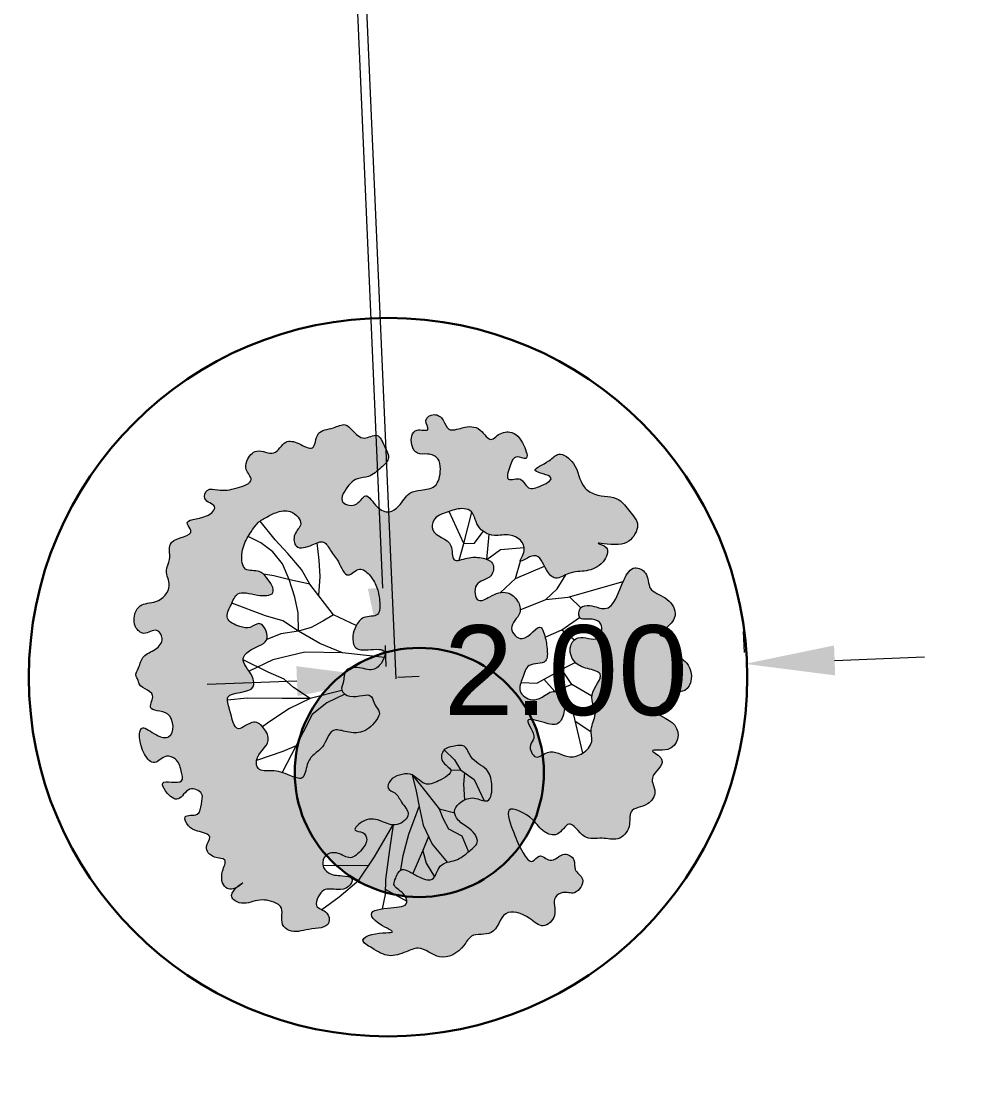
# Model space of a CAD drawing. Header units: metres. Extents: x 180 to 3220, y 13789 to 15035.
# Drawn here: x 750.17 to 755.42, y 14575.63 to 14581.52 of the extents above; entities that cross this region are included whole.
import ezdxf

# ---------------------------------------------------------------- set-up
doc = ezdxf.new("R2010")
doc.units = ezdxf.units.M
doc.header["$MEASUREMENT"] = 0
for name, color, linetype in [('02 Выноски план', 170, 'Continuous'), ('04 Дендроплан (растения)', 7, 'Continuous'), ('04 Дендроплан (удаление)', 240, 'Continuous'), ('04 Посадки (привязки)', 7, 'Continuous'), ('50 Дендроплан (привязки)', 7, 'Continuous'), ('50 Дендроплан - Деревья вырубаемые', 7, 'Continuous')]:
    doc.layers.add(name, color=color, linetype=linetype)
doc.layers.get('50 Дендроплан - Деревья вырубаемые').off()
doc.styles.get("Standard").update_dxf_attribs({"font": 'arial.ttf'})
doc.dimstyles.get("Standard").update_dxf_attribs({"dimtxt": 0.18, "dimasz": 0.18, "dimexe": 0.18, "dimexo": 0.0625, "dimgap": 0.09, "dimtad": 0, "dimtih": 1, "dimtoh": 1, "dimdec": 4, "dimzin": 0, "dimdsep": 46, "dimtxsty": 'Standard', "dimcen": 0.09, "dimadec": 0, "dimazin": 0, "dimtfac": 1, "dimtdec": 4, "dimtofl": 0, "dimtmove": 0, "dimatfit": 3, "dimfxl": 1, "dimtolj": 1, "dimtzin": 0, "dimarcsym": 0})

# ---------------------------------------------------------------- blocks, each defined once
blk = doc.blocks.new('A$C442D7FB9')
at = {"layer": '04 Дендроплан (удаление)', "lineweight": 30}
h = blk.add_hatch(color=0, dxfattribs=at)
h.dxf.hatch_style = 1
edge = h.paths.add_edge_path()
edge.add_arc((0, 0), 0.5, 0, 360)
at = {"layer": '04 Дендроплан (удаление)', "color": 0, "lineweight": 30}
blk.add_circle((0, 0), 0.5, dxfattribs=at)
blk = doc.blocks.new('A$C1BB61900')
at = {"layer": '04 Дендроплан (растения)', "lineweight": 0, "true_color": 0xd1f3c4}
h = blk.add_hatch(color=254, dxfattribs=at)
h.dxf.hatch_style = 1
h.set_gradient(color1=(178, 204, 102), color2=(212, 233, 180), rotation=120, tint=1, name='SPHERICAL')
edge = h.paths.add_edge_path()
edge.add_spline(control_points=[(-1.3892, -0.0368), (-1.3901, -0.0002), (-1.277, 0.0157), (-1.3633, 0.1359), (-1.194, 0.1182), (-1.204, 0.301), (-1.3105, 0.2675), (-1.4079, 0.1719), (-1.4004, 0.3525), (-1.3195, 0.4395), (-1.2619, 0.3699), (-1.1893, 0.4027), (-1.1757, 0.459), (-1.1541, 0.5616), (-1.304, 0.4986), (-1.2613, 0.5954), (-1.1908, 0.6539), (-1.1447, 0.5505), (-1.0494, 0.5937), (-1.0728, 0.6586), (-1.0809, 0.7331), (-1.1852, 0.7051), (-1.1469, 0.7877), (-1.0997, 0.8113), (-1.0037, 0.8332), (-1.0728, 0.903), (-1.0212, 0.9664), (-0.9315, 0.9648), (-0.9832, 1.0499), (-0.976, 1.1233), (-0.913, 1.1516), (-0.8105, 1.0729), (-0.9603, 1.1682), (-0.8676, 1.2387), (-0.783, 1.1972), (-0.7016, 1.2135), (-0.6306, 1.2598), (-0.6708, 1.3382), (-0.5966, 1.4063), (-0.5084, 1.3737), (-0.379, 1.3843), (-0.3911, 1.2813), (-0.4711, 1.2666), (-0.4442, 1.2028), (-0.4077, 1.154), (-0.3369, 1.1718), (-0.2755, 1.1674), (-0.2316, 1.1033), (-0.318, 1.0904), (-0.3758, 1.0866), (-0.42, 1.0297), (-0.3949, 0.9619), (-0.3175, 0.9583), (-0.2542, 1.0144), (-0.1918, 0.9571), (-0.1505, 0.9079), (-0.1708, 0.8497), (-0.2519, 0.8501), (-0.1523, 0.7695), (-0.0751, 0.7957), (0.0104, 0.843), (0.1041, 0.7685), (0.0389, 0.7034), (0.0226, 0.6441), (-0.0409, 0.6242), (-0.0124, 0.5643), (0.0376, 0.5461), (0.1151, 0.5328), (0.1682, 0.6195), (0.2547, 0.5937), (0.3603, 0.5372), (0.2641, 0.489), (0.2848, 0.4093), (0.346, 0.4015), (0.418, 0.389), (0.4377, 0.4877), (0.5314, 0.5241), (0.5578, 0.6173), (0.5393, 0.7413), (0.4453, 0.6801), (0.3794, 0.7054), (0.3298, 0.7476), (0.3437, 0.8152), (0.4086, 0.8497), (0.4827, 0.9356), (0.3987, 0.9946), (0.3369, 1.0433), (0.2313, 1.0428), (0.2091, 1.1603), (0.1173, 1.1181), (0.0758, 1.0882), (0.0197, 1.0613), (-0.0042, 1.1124), (-0.031, 1.1676), (0.0321, 1.1953), (0.0664, 1.2814), (-0.0488, 1.2818), (-0.1802, 1.2924), (-0.1151, 1.3775), (0.0159, 1.4327), (-0.1352, 1.4109), (-0.2301, 1.4563), (-0.1389, 1.5132), (-0.0718, 1.5629), (0.0232, 1.5373), (0.1198, 1.4962), (0.217, 1.6051), (0.3446, 1.5403), (0.4005, 1.4362), (0.5358, 1.4808), (0.5755, 1.3037), (0.7198, 1.3587), (0.7952, 1.4469), (0.8934, 1.3661), (0.8495, 1.2735), (0.9244, 1.2303), (0.9917, 1.2668), (1.0586, 1.1693), (0.9792, 1.1253), (1.0013, 1.0573), (0.9257, 1.0064), (0.8633, 1.0898), (0.7991, 1.0096), (0.7514, 1.0862), (0.6884, 0.982), (0.6659, 0.9125), (0.5979, 0.7152), (0.7763, 0.8173), (0.8152, 0.8986), (0.9112, 0.9384), (0.9749, 0.815), (1.0426, 0.9626), (1.1469, 0.9403), (1.2412, 0.9736), (1.3183, 0.8998), (1.2978, 0.786), (1.4138, 0.7886), (1.4735, 0.7056), (1.4126, 0.6115), (1.5547, 0.541), (1.4089, 0.4565), (1.5865, 0.5028), (1.6322, 0.314), (1.4144, 0.2638), (1.5515, 0.2081), (1.5911, 0.1528), (1.6858, 0.1604), (1.7054, -0.0002), (1.5959, -0.0485), (1.6217, -0.1529), (1.4845, -0.1566), (1.5853, -0.2165), (1.632, -0.2866), (1.5695, -0.3819), (1.4626, -0.4123), (1.4787, -0.5145), (1.3875, -0.5661), (1.3125, -0.4526), (1.2654, -0.2902), (1.1539, -0.3517), (1.0809, -0.3492), (1.0661, -0.2632), (1.1474, -0.2799), (1.216, -0.2452), (1.1801, -0.1261), (1.0779, -0.1973), (1.0056, -0.1228), (1.0323, -0.0304), (1.1044, 0.0028), (1.2259, 0.0329), (1.0944, 0.1471), (1.1644, 0.2528), (1.1062, 0.3333), (1.1295, 0.4167), (1.0684, 0.4772), (0.9724, 0.503), (0.8882, 0.4264), (0.7969, 0.5093), (0.7588, 0.4161), (0.8222, 0.365), (0.7213, 0.2448), (0.8584, 0.2933), (0.9414, 0.319), (0.9777, 0.2308), (0.9761, 0.1625), (0.9177, 0.1014), (0.858, 0.1519), (0.7885, 0.1732), (0.7111, 0.1158), (0.7517, 0.0388), (0.775, -0.0525), (0.8947, -0.0242), (0.8919, -0.1296), (0.8865, -0.1816), (0.856, -0.2796), (0.7687, -0.1318), (0.6659, -0.2532), (0.7644, -0.3096), (0.7452, -0.3971), (0.6787, -0.4572), (0.6002, -0.4322), (0.5059, -0.3779), (0.4942, -0.521), (0.606, -0.5121), (0.6253, -0.6173), (0.5424, -0.6438), (0.4785, -0.6501), (0.3744, -0.6122), (0.4078, -0.7556), (0.2709, -0.7704), (0.2901, -0.8809), (0.3722, -0.9021), (0.438, -0.9242), (0.521, -0.9079), (0.5227, -0.8053), (0.6216, -0.7483), (0.7213, -0.7768), (0.8232, -0.6966), (0.7343, -0.5818), (0.871, -0.6778), (0.8952, -0.5639), (0.9564, -0.49), (1.0389, -0.5449), (1.1333, -0.5346), (1.2227, -0.5673), (1.2741, -0.6658), (1.1558, -0.7059), (1.3384, -0.6594), (1.4014, -0.7127), (1.4392, -0.7959), (1.3823, -0.8601), (1.3273, -0.9553), (1.2122, -0.9457), (1.1105, -1.0212), (1.1145, -1.1305), (1.0088, -1.2196), (0.952, -1.1536), (0.8101, -1.1092), (1.0087, -1.0768), (0.891, -1.0171), (0.8167, -1.0056), (0.7962, -1.0883), (0.697, -1.0487), (0.7294, -1.1427), (0.7589, -1.2103), (0.8432, -1.1603), (0.8104, -1.2811), (0.7559, -1.344), (0.6763, -1.3295), (0.6241, -1.2752), (0.5746, -1.3767), (0.4874, -1.3756), (0.3941, -1.3444), (0.3766, -1.4199), (0.3272, -1.4615), (0.2555, -1.4271), (0.3059, -1.3468), (0.1967, -1.389), (0.1797, -1.2928), (0.2144, -1.2266), (0.2786, -1.2371), (0.3413, -1.2094), (0.3467, -1.13), (0.3242, -1.0379), (0.2344, -1.0336), (0.1518, -1.0236), (0.1164, -0.9519), (0.045, -0.9074), (-0.0268, -0.9422), (-0.0759, -1.0516), (-0.13, -0.943), (-0.2308, -0.9818), (-0.1874, -1.0635), (-0.1358, -1.1175), (-0.0465, -1.1144), (0.0056, -1.1613), (0.0735, -1.2139), (0.0353, -1.2821), (0.0094, -1.3709), (-0.0807, -1.3153), (-0.1296, -1.3744), (-0.1775, -1.4289), (-0.2477, -1.3896), (-0.3415, -1.3963), (-0.3482, -1.2613), (-0.4364, -1.3275), (-0.52, -1.3501), (-0.5725, -1.2437), (-0.6726, -1.3165), (-0.7334, -1.2481), (-0.7453, -1.1848), (-0.6812, -1.119), (-0.8096, -1.0838), (-0.8787, -1.0753), (-0.9612, -1.1007), (-0.9917, -1.0233), (-0.891, -0.9991), (-0.9798, -0.9165), (-1.1101, -0.9336), (-1.0235, -0.8293), (-1.2101, -0.8349), (-1.1702, -0.7154), (-1.2213, -0.6438), (-1.1696, -0.5521), (-1.2607, -0.4629), (-1.361, -0.4779), (-1.4008, -0.4055), (-1.4005, -0.3429), (-1.3452, -0.2832), (-1.2757, -0.342), (-1.2312, -0.2622), (-1.2861, -0.2058), (-1.3613, -0.1864), (-1.3788, -0.1206), (-1.4122, -0.0719), (-1.389, -0.0477), (-1.3892, -0.0368)], knot_values=[0, 0, 0, 0, 0.144623, 0.231167, 0.368861, 0.533358, 0.626687, 0.740408, 0.935226, 1.031861, 1.128241, 1.198256, 1.294402, 1.368689, 1.507955, 1.574673, 1.679777, 1.79119, 1.883627, 1.959993, 2.039207, 2.131319, 2.201489, 2.277769, 2.379891, 2.45347, 2.54984, 2.629417, 2.713756, 2.836131, 2.877797, 2.974434, 3.098533, 3.174839, 3.310795, 3.448506, 3.489216, 3.62255, 3.689433, 3.833718, 3.988827, 4.05943, 4.152735, 4.217846, 4.281087, 4.383199, 4.466591, 4.525335, 4.60464, 4.706041, 4.777196, 4.850967, 4.941557, 5.035937, 5.13954, 5.219117, 5.28068, 5.339424, 5.435055, 5.564599, 5.681514, 5.792988, 5.892227, 5.976975, 6.036908, 6.095646, 6.173749, 6.252212, 6.380922, 6.484525, 6.602635, 6.692872, 6.777965, 6.844717, 6.928444, 7.02051, 7.167213, 7.282, 7.407383, 7.507264, 7.609206, 7.678412, 7.741177, 7.842553, 7.980652, 8.063007, 8.187574, 8.307662, 8.420868, 8.524456, 8.606097, 8.65359, 8.733663, 8.78115, 8.875736, 8.947733, 9.070923, 9.223371, 9.297752, 9.425798, 9.577891, 9.656402, 9.742281, 9.880076, 10.010368, 10.101704, 10.271449, 10.469408, 10.556507, 10.704089, 10.878467, 11.055291, 11.171089, 11.284149, 11.417731, 11.482645, 11.567427, 11.68373, 11.77169, 11.843492, 11.921933, 12.039354, 12.124248, 12.185085, 12.279334, 12.442083, 12.611011, 12.797738, 12.921046, 13.015017, 13.129765, 13.27535, 13.406716, 13.521304, 13.644281, 13.753137, 13.886642, 13.991763, 14.093139, 14.248215, 14.338926, 14.451134, 14.636917, 14.813923, 14.953979, 15.006047, 15.083831, 15.270441, 15.402543, 15.48891, 15.598301, 15.682028, 15.794092, 15.927518, 16.058446, 16.173604, 16.260996, 16.378012, 16.633999, 16.747204, 16.817387, 16.885538, 16.980265, 17.054418, 17.157369, 17.299589, 17.380857, 17.502298, 17.608515, 17.708493, 17.875073, 18.018008, 18.132164, 18.220812, 18.330672, 18.42764, 18.594846, 18.685597, 18.781631, 18.83834, 18.974753, 19.095535, 19.196942, 19.302834, 19.396624, 19.471771, 19.573189, 19.64865, 19.757506, 19.853667, 19.959896, 20.083661, 20.173311, 20.285247, 20.335982, 20.497146, 20.604648, 20.73546, 20.822811, 20.919446, 21.052361, 21.138111, 21.251311, 21.378508, 21.468801, 21.559641, 21.663684, 21.760796, 21.866457, 22.044178, 22.114637, 22.23047, 22.341438, 22.400666, 22.529106, 22.668332, 22.783263, 22.938439, 23.01956, 23.126312, 23.267144, 23.355432, 23.45979, 23.589203, 23.728577, 23.835857, 23.898351, 24.043906, 24.189962, 24.256212, 24.371649, 24.490581, 24.67199, 24.766696, 24.956099, 25.083087, 25.169948, 25.292933, 25.419422, 25.526836, 25.615518, 25.691414, 25.778638, 25.869312, 25.961297, 26.024928, 26.121298, 26.263466, 26.360434, 26.407027, 26.517617, 26.650303, 26.74818, 26.826653, 26.905094, 26.978885, 27.046871, 27.126191, 27.241376, 27.314599, 27.389769, 27.472839, 27.551312, 27.683547, 27.788448, 27.871841, 27.999501, 28.077604, 28.175679, 28.291585, 28.394565, 28.492933, 28.567087, 28.697918, 28.77954, 28.894137, 28.975271, 29.07451, 29.169691, 29.264917, 29.370694, 29.435998, 29.525045, 29.645134, 29.756428, 29.862319, 29.956635, 30.074745, 30.200153, 30.306664, 30.366297, 30.449133, 30.570729, 30.713328, 30.79014, 30.852634, 30.945669, 31.037541, 31.189615, 31.243213, 31.410359, 31.536232, 31.621622, 31.733558, 31.886269, 32.00739, 32.09115, 32.172123, 32.250875, 32.347965, 32.418568, 32.512539, 32.612542, 32.705135, 32.769699, 32.813194, 32.813194, 32.813194, 32.813194], degree=3, periodic=0)
edge = h.paths.add_edge_path(flags=16)
edge.add_spline(control_points=[(-0.6955, -0.8808), (-0.7146, -0.8576), (-0.7531, -0.8073), (-0.7881, -0.7296), (-0.7835, -0.6176), (-0.6908, -0.6324), (-0.6435, -0.5788), (-0.5871, -0.4803), (-0.7207, -0.4838), (-0.8139, -0.5269), (-0.8551, -0.44), (-0.9022, -0.3598), (-0.8183, -0.3194), (-0.7559, -0.3009), (-0.6907, -0.3565), (-0.6294, -0.2167), (-0.7457, -0.2045), (-0.8282, -0.1281), (-0.7528, -0.0615), (-0.7367, 0.0648), (-0.9226, 0.0307), (-0.8814, 0.1552), (-0.8676, 0.2943), (-0.7632, 0.1936), (-0.6963, 0.252), (-0.6613, 0.3468), (-0.7626, 0.3945), (-0.7492, 0.4959), (-0.6529, 0.4856), (-0.5883, 0.5122), (-0.4877, 0.5626), (-0.4793, 0.462), (-0.4351, 0.4087), (-0.3637, 0.3705), (-0.3404, 0.2642), (-0.2439, 0.2945), (-0.1583, 0.3116), (-0.0885, 0.2601), (-0.0452, 0.1918), (-0.0857, 0.1538), (-0.0922, 0.067), (-0.1974, 0.1211), (-0.2745, 0.0647), (-0.2422, 0.0102), (-0.2451, -0.0568), (-0.1571, -0.0693), (-0.0861, -0.0289), (-0.0281, -0.0789), (0.0089, -0.1624), (-0.0986, -0.1568), (-0.1828, -0.1562), (-0.1901, -0.2364), (-0.1678, -0.2923), (-0.1245, -0.3531), (-0.0256, -0.3305), (-0.0263, -0.433), (-0.0366, -0.5064), (-0.0703, -0.5703), (-0.1331, -0.6295), (-0.2087, -0.5435), (-0.2434, -0.6603), (-0.2855, -0.7079), (-0.3197, -0.7837), (-0.3944, -0.7503), (-0.4859, -0.7246), (-0.4958, -0.8252), (-0.4359, -0.8626), (-0.4603, -0.9192), (-0.5078, -0.9565), (-0.5823, -0.9481), (-0.6425, -0.9159), (-0.6827, -0.8963), (-0.6955, -0.8808)], knot_values=[0, 0, 0, 0, 0.119147, 0.244704, 0.355195, 0.456841, 0.525213, 0.64652, 0.761794, 0.906015, 0.999107, 1.102214, 1.21292, 1.287506, 1.35766, 1.479239, 1.62773, 1.713089, 1.858081, 1.936445, 2.136108, 2.227757, 2.383509, 2.506371, 2.592801, 2.687321, 2.856666, 2.919037, 3.017629, 3.155387, 3.246677, 3.353704, 3.442539, 3.52579, 3.669986, 3.756325, 3.869148, 4.011227, 4.081037, 4.138722, 4.206699, 4.365743, 4.440415, 4.505889, 4.585073, 4.671725, 4.788569, 4.878809, 4.948708, 5.073582, 5.166391, 5.253695, 5.327262, 5.415765, 5.519566, 5.621336, 5.725491, 5.831081, 5.911981, 6.005594, 6.125346, 6.227321, 6.306075, 6.391977, 6.508685, 6.596002, 6.686109, 6.737432, 6.809051, 6.915906, 7.005912, 7.085383, 7.085383, 7.085383, 7.085383], degree=3, periodic=0)
at = {"layer": '04 Дендроплан (растения)', "lineweight": 0}
for p, q in [((-0.4269, 1.2762), (-0.3266, 1.2103)), ((-0.0711, 1.2076), (-0.0899, 1.2866)), ((-0.0687, 1.1786), (0.0491, 1.2513)), ((-0.3266, 1.2103), (-0.2141, 1.1223)), ((-0.0643, 1.1239), (-0.0711, 1.2076)), ((-0.2141, 1.1223), (-0.12, 0.9954)), ((-0.0357, 0.9604), (-0.0643, 1.1239)), ((0.1659, 1.0443), (0.2077, 1.1228)), ((0.0227, 1.0755), (0.0386, 0.9957)), ((0.1546, 0.9644), (0.0888, 1.0979)), ((-0.1561, 1.044), (-0.4089, 1.0316)), ((0.1492, 0.9755), (0.1659, 1.0443)), ((0.2029, 0.9396), (0.2833, 1.0446)), ((-0.12, 0.9954), (-0.0085, 0.823)), ((-0.0085, 0.823), (-0.0357, 0.9604)), ((0.0386, 0.9957), (0.0768, 0.8783)), ((0.1852, 0.8967), (0.1546, 0.9644)), ((0.3714, 0.9005), (0.4038, 0.9918)), ((0.1585, 0.8319), (0.2029, 0.9396)), ((0.2993, 0.858), (0.3714, 0.9005)), ((0.0768, 0.8783), (0.1411, 0.7263)), ((0.1411, 0.7263), (0.1585, 0.8319)), ((0.269, 0.7986), (0.2993, 0.858)), ((0.2521, 0.7461), (0.269, 0.7986)), ((0.2521, 0.7461), (0.3367, 0.7722)), ((0.1286, 0.6414), (0.1411, 0.7263)), ((0.1815, 0.6469), (0.2521, 0.7461)), ((0.4543, 0.5917), (0.5041, 0.712)), ((0.3931, 0.6146), (0.3942, 0.7022)), ((0.1091, 0.5494), (0.1815, 0.6469)), ((0.1091, 0.5494), (0.1286, 0.6414)), ((0.3807, 0.5339), (0.4543, 0.5917)), ((0.401, 0.5498), (0.3931, 0.6146)), ((0.3252, 0.5337), (0.3807, 0.5339)), ((0.3481, 0.4758), (0.3807, 0.5339)), ((-0.5302, 0.3609), (-0.6136, 0.5033)), ((0.2942, 0.4178), (0.3481, 0.4758)), ((1.02, 0.2481), (1.0627, 0.472)), ((-0.6045, 0.3865), (-0.7526, 0.4313)), ((-0.5286, 0.3581), (-0.6045, 0.3865)), ((-0.4863, 0.2841), (-0.5302, 0.3609)), ((1.028, 0.2901), (1.1168, 0.3547)), ((-0.6744, 0.2203), (-0.7105, 0.244)), ((-0.431, 0.1882), (-0.4863, 0.2841)), ((0.9749, 0.1963), (1.02, 0.2481)), ((-0.5561, 0.1499), (-0.6744, 0.2203)), ((-0.3466, 0.1271), (-0.431, 0.1882)), ((-0.4381, 0.0992), (-0.5561, 0.1499)), ((-0.2441, 0.0839), (-0.3466, 0.1271)), ((0.8663, 0.0511), (0.9246, 0.1214)), ((1.0203, 0.0865), (0.9246, 0.1214)), ((1.1294, 0.1567), (1.0203, 0.0865)), ((-0.7895, 0.0816), (-0.8992, 0.0869)), ((-0.5948, 0.0917), (-0.7895, 0.0816)), ((-0.4381, 0.0992), (-0.5948, 0.0917)), ((-0.4381, 0.0992), (-0.5289, 0.0332)), ((-0.2605, 0.0618), (-0.4381, 0.0992)), ((0.7386, 0.0622), (0.8266, 0.0705)), ((0.8266, 0.0705), (0.9338, 0.0182)), ((1.0203, 0.0865), (0.9689, 0.0011)), ((-0.5289, 0.0332), (-0.5777, -0.0147)), ((0.9338, 0.0182), (0.9955, -0.0119)), ((-0.6659, -0.057), (-0.8015, -0.1326)), ((-0.5777, -0.0147), (-0.6659, -0.057)), ((0.9955, -0.0119), (1.0451, -0.0354)), ((-0.6365, -0.1249), (-0.7707, -0.0675)), ((-0.0154, -0.1107), (-0.2476, -0.1474)), ((-0.4565, -0.1593), (-0.6365, -0.1249)), ((-0.2476, -0.1474), (-0.4565, -0.1593)), ((-0.2476, -0.1474), (-0.3712, -0.2034)), ((0.9791, -0.2192), (1.0463, -0.1604)), ((-0.3712, -0.2034), (-0.4871, -0.2779)), ((0.884, -0.1831), (0.9791, -0.2192)), ((0.9791, -0.2192), (1.0799, -0.2847)), ((-0.5846, -0.2678), (-0.665, -0.2394)), ((-0.4871, -0.2779), (-0.5846, -0.2678)), ((-0.4871, -0.2779), (-0.5705, -0.339)), ((-0.415, -0.2959), (-0.4871, -0.2779)), ((-0.4871, -0.2779), (-0.4835, -0.3796)), ((-0.1636, -0.2945), (-0.2872, -0.3605)), ((-0.5705, -0.339), (-0.6665, -0.3722)), ((-0.3482, -0.3271), (-0.415, -0.2959)), ((-0.2872, -0.3605), (-0.3482, -0.3271)), ((0.7522, -0.3406), (0.8969, -0.3917)), ((1.0296, -0.4018), (1.0898, -0.3378)), ((-0.6665, -0.3722), (-0.851, -0.4507)), ((-0.4835, -0.3796), (-0.4987, -0.4673)), ((-0.2872, -0.3605), (-0.4116, -0.537)), ((0.8969, -0.3917), (0.9627, -0.4495)), ((0.8969, -0.3917), (1.0215, -0.3999)), ((-0.4987, -0.4673), (-0.5247, -0.5674)), ((-0.3651, -0.4711), (-0.3524, -0.5759)), ((0.6475, -0.4426), (0.7342, -0.5169)), ((0.9627, -0.4495), (1.015, -0.5248)), ((0.7342, -0.5169), (0.8982, -0.5782)), ((0.7342, -0.5169), (0.7656, -0.6115)), ((-0.5216, -0.5665), (-0.6095, -0.5929)), ((-0.5247, -0.5674), (-0.5579, -0.6562)), ((-0.4116, -0.537), (-0.5216, -0.5665)), ((-0.4116, -0.537), (-0.4538, -0.6204)), ((-0.3524, -0.5759), (-0.3542, -0.6686)), ((-0.6095, -0.5929), (-0.6674, -0.6044)), ((-0.4538, -0.6204), (-0.5265, -0.7119)), ((0.4255, -0.6328), (0.4555, -0.7248)), ((0.5797, -0.6302), (0.5984, -0.7683)), ((0.5797, -0.6302), (0.6566, -0.6818)), ((-0.5579, -0.6562), (-0.6088, -0.7261)), ((-0.3542, -0.6686), (-0.3605, -0.765)), ((0.6566, -0.6818), (0.7902, -0.6878)), ((-0.6088, -0.7261), (-0.674, -0.7797)), ((-0.5265, -0.7119), (-0.593, -0.7925)), ((0.4555, -0.7248), (0.3821, -0.9061)), ((0.4555, -0.7248), (0.514, -0.7243)), ((0.4555, -0.7248), (0.5074, -0.896)), ((0.514, -0.7243), (0.5658, -0.7865)), ((-0.674, -0.7797), (-0.7432, -0.8166)), ((-0.593, -0.7925), (-0.6723, -0.9003))]:
    blk.add_line(p, q, dxfattribs=at)
at = {"layer": '04 Дендроплан (растения)', "color": 79, "lineweight": 0, "true_color": 0x384020}
blk.add_line((1.0215, -0.3999), (1.3322, -0.4729), dxfattribs=at)
blk.add_open_spline([(-1.3892, -0.0368), (-1.3901, -0.0002), (-1.277, 0.0157), (-1.3633, 0.1359), (-1.194, 0.1182), (-1.204, 0.301), (-1.3105, 0.2675), (-1.4079, 0.1719), (-1.4004, 0.3525), (-1.3195, 0.4395), (-1.2619, 0.3699), (-1.1893, 0.4027), (-1.1757, 0.459), (-1.1541, 0.5616), (-1.304, 0.4986), (-1.2613, 0.5954), (-1.1908, 0.6539), (-1.1447, 0.5505), (-1.0494, 0.5937), (-1.0728, 0.6586), (-1.0809, 0.7331), (-1.1852, 0.7051), (-1.1469, 0.7877), (-1.0997, 0.8113), (-1.0037, 0.8332), (-1.0728, 0.903), (-1.0212, 0.9664), (-0.9315, 0.9648), (-0.9832, 1.0499), (-0.976, 1.1233), (-0.913, 1.1516), (-0.8105, 1.0729), (-0.9603, 1.1682), (-0.8676, 1.2387), (-0.783, 1.1972), (-0.7016, 1.2135), (-0.6306, 1.2598), (-0.6708, 1.3382), (-0.5966, 1.4063), (-0.5084, 1.3737), (-0.379, 1.3843), (-0.3911, 1.2813), (-0.4711, 1.2666), (-0.4442, 1.2028), (-0.4077, 1.154), (-0.3369, 1.1718), (-0.2755, 1.1674), (-0.2316, 1.1033), (-0.318, 1.0904), (-0.3758, 1.0866), (-0.42, 1.0297), (-0.3949, 0.9619), (-0.3175, 0.9583), (-0.2542, 1.0144), (-0.1918, 0.9571), (-0.1505, 0.9079), (-0.1708, 0.8497), (-0.2519, 0.8501), (-0.1523, 0.7695), (-0.0751, 0.7957), (0.0104, 0.843), (0.1041, 0.7685), (0.0389, 0.7034), (0.0226, 0.6441), (-0.0409, 0.6242), (-0.0124, 0.5643), (0.0376, 0.5461), (0.1151, 0.5328), (0.1682, 0.6195), (0.2547, 0.5937), (0.3603, 0.5372), (0.2641, 0.489), (0.2848, 0.4093), (0.346, 0.4015), (0.418, 0.389), (0.4377, 0.4877), (0.5314, 0.5241), (0.5578, 0.6173), (0.5393, 0.7413), (0.4453, 0.6801), (0.3794, 0.7054), (0.3298, 0.7476), (0.3437, 0.8152), (0.4086, 0.8497), (0.4827, 0.9356), (0.3987, 0.9946), (0.3369, 1.0433), (0.2313, 1.0428), (0.2091, 1.1603), (0.1173, 1.1181), (0.0758, 1.0882), (0.0197, 1.0613), (-0.0042, 1.1124), (-0.031, 1.1676), (0.0321, 1.1953), (0.0664, 1.2814), (-0.0488, 1.2818), (-0.1802, 1.2924), (-0.1151, 1.3775), (0.0159, 1.4327), (-0.1352, 1.4109), (-0.2301, 1.4563), (-0.1389, 1.5132), (-0.0718, 1.5629), (0.0232, 1.5373), (0.1198, 1.4962), (0.217, 1.6051), (0.3446, 1.5403), (0.4005, 1.4362), (0.5358, 1.4808), (0.5755, 1.3037), (0.7198, 1.3587), (0.7952, 1.4469), (0.8934, 1.3661), (0.8495, 1.2735), (0.9244, 1.2303), (0.9917, 1.2668), (1.0586, 1.1693), (0.9792, 1.1253), (1.0013, 1.0573), (0.9257, 1.0064), (0.8633, 1.0898), (0.7991, 1.0096), (0.7514, 1.0862), (0.6884, 0.982), (0.6659, 0.9125), (0.5979, 0.7152), (0.7763, 0.8173), (0.8152, 0.8986), (0.9112, 0.9384), (0.9749, 0.815), (1.0426, 0.9626), (1.1469, 0.9403), (1.2412, 0.9736), (1.3183, 0.8998), (1.2978, 0.786), (1.4138, 0.7886), (1.4735, 0.7056), (1.4126, 0.6115), (1.5547, 0.541), (1.4089, 0.4565), (1.5865, 0.5028), (1.6322, 0.314), (1.4144, 0.2638), (1.5515, 0.2081), (1.5911, 0.1528), (1.6858, 0.1604), (1.7054, -0.0002), (1.5959, -0.0485), (1.6217, -0.1529), (1.4845, -0.1566), (1.5853, -0.2165), (1.632, -0.2866), (1.5695, -0.3819), (1.4626, -0.4123), (1.4787, -0.5145), (1.3875, -0.5661), (1.3125, -0.4526), (1.2654, -0.2902), (1.1539, -0.3517), (1.0809, -0.3492), (1.0661, -0.2632), (1.1474, -0.2799), (1.216, -0.2452), (1.1801, -0.1261), (1.0779, -0.1973), (1.0056, -0.1228), (1.0323, -0.0304), (1.1044, 0.0028), (1.2259, 0.0329), (1.0944, 0.1471), (1.1644, 0.2528), (1.1062, 0.3333), (1.1295, 0.4167), (1.0684, 0.4772), (0.9724, 0.503), (0.8882, 0.4264), (0.7969, 0.5093), (0.7588, 0.4161), (0.8222, 0.365), (0.7213, 0.2448), (0.8584, 0.2933), (0.9414, 0.319), (0.9777, 0.2308), (0.9761, 0.1625), (0.9177, 0.1014), (0.858, 0.1519), (0.7885, 0.1732), (0.7111, 0.1158), (0.7517, 0.0388), (0.775, -0.0525), (0.8947, -0.0242), (0.8919, -0.1296), (0.8865, -0.1816), (0.856, -0.2796), (0.7687, -0.1318), (0.6659, -0.2532), (0.7644, -0.3096), (0.7452, -0.3971), (0.6787, -0.4572), (0.6002, -0.4322), (0.5059, -0.3779), (0.4942, -0.521), (0.606, -0.5121), (0.6253, -0.6173), (0.5424, -0.6438), (0.4785, -0.6501), (0.3744, -0.6122), (0.4078, -0.7556), (0.2709, -0.7704), (0.2901, -0.8809), (0.3722, -0.9021), (0.438, -0.9242), (0.521, -0.9079), (0.5227, -0.8053), (0.6216, -0.7483), (0.7213, -0.7768), (0.8232, -0.6966), (0.7343, -0.5818), (0.871, -0.6778), (0.8952, -0.5639), (0.9564, -0.49), (1.0389, -0.5449), (1.1333, -0.5346), (1.2227, -0.5673), (1.2741, -0.6658), (1.1558, -0.7059), (1.3384, -0.6594), (1.4014, -0.7127), (1.4392, -0.7959), (1.3823, -0.8601), (1.3273, -0.9553), (1.2122, -0.9457), (1.1105, -1.0212), (1.1145, -1.1305), (1.0088, -1.2196), (0.952, -1.1536), (0.8101, -1.1092), (1.0087, -1.0768), (0.891, -1.0171), (0.8167, -1.0056), (0.7962, -1.0883), (0.697, -1.0487), (0.7294, -1.1427), (0.7589, -1.2103), (0.8432, -1.1603), (0.8104, -1.2811), (0.7559, -1.344), (0.6763, -1.3295), (0.6241, -1.2752), (0.5746, -1.3767), (0.4874, -1.3756), (0.3941, -1.3444), (0.3766, -1.4199), (0.3272, -1.4615), (0.2555, -1.4271), (0.3059, -1.3468), (0.1967, -1.389), (0.1797, -1.2928), (0.2144, -1.2266), (0.2786, -1.2371), (0.3413, -1.2094), (0.3467, -1.13), (0.3242, -1.0379), (0.2344, -1.0336), (0.1518, -1.0236), (0.1164, -0.9519), (0.045, -0.9074), (-0.0268, -0.9422), (-0.0759, -1.0516), (-0.13, -0.943), (-0.2308, -0.9818), (-0.1874, -1.0635), (-0.1358, -1.1175), (-0.0465, -1.1144), (0.0056, -1.1613), (0.0735, -1.2139), (0.0353, -1.2821), (0.0094, -1.3709), (-0.0807, -1.3153), (-0.1296, -1.3744), (-0.1775, -1.4289), (-0.2477, -1.3896), (-0.3415, -1.3963), (-0.3482, -1.2613), (-0.4364, -1.3275), (-0.52, -1.3501), (-0.5725, -1.2437), (-0.6726, -1.3165), (-0.7334, -1.2481), (-0.7453, -1.1848), (-0.6812, -1.119), (-0.8096, -1.0838), (-0.8787, -1.0753), (-0.9612, -1.1007), (-0.9917, -1.0233), (-0.891, -0.9991), (-0.9798, -0.9165), (-1.1101, -0.9336), (-1.0235, -0.8293), (-1.2101, -0.8349), (-1.1702, -0.7154), (-1.2213, -0.6438), (-1.1696, -0.5521), (-1.2607, -0.4629), (-1.361, -0.4779), (-1.4008, -0.4055), (-1.4005, -0.3429), (-1.3452, -0.2832), (-1.2757, -0.342), (-1.2312, -0.2622), (-1.2861, -0.2058), (-1.3613, -0.1864), (-1.3788, -0.1206), (-1.4122, -0.0719), (-1.389, -0.0477), (-1.3892, -0.0368)], degree=3, knots=[0, 0, 0, 0, 0.144623, 0.231167, 0.368861, 0.533358, 0.626687, 0.740408, 0.935226, 1.031861, 1.128241, 1.198256, 1.294402, 1.368689, 1.507955, 1.574673, 1.679777, 1.79119, 1.883627, 1.959993, 2.039207, 2.131319, 2.201489, 2.277769, 2.379891, 2.45347, 2.54984, 2.629417, 2.713756, 2.836131, 2.877797, 2.974434, 3.098533, 3.174839, 3.310795, 3.448506, 3.489216, 3.62255, 3.689433, 3.833718, 3.988827, 4.05943, 4.152735, 4.217846, 4.281087, 4.383199, 4.466591, 4.525335, 4.60464, 4.706041, 4.777196, 4.850967, 4.941557, 5.035937, 5.13954, 5.219117, 5.28068, 5.339424, 5.435055, 5.564599, 5.681514, 5.792988, 5.892227, 5.976975, 6.036908, 6.095646, 6.173749, 6.252212, 6.380922, 6.484525, 6.602635, 6.692872, 6.777965, 6.844717, 6.928444, 7.02051, 7.167213, 7.282, 7.407383, 7.507264, 7.609206, 7.678412, 7.741177, 7.842553, 7.980652, 8.063007, 8.187574, 8.307662, 8.420868, 8.524456, 8.606097, 8.65359, 8.733663, 8.78115, 8.875736, 8.947733, 9.070923, 9.223371, 9.297752, 9.425798, 9.577891, 9.656402, 9.742281, 9.880076, 10.010368, 10.101704, 10.271449, 10.469408, 10.556507, 10.704089, 10.878467, 11.055291, 11.171089, 11.284149, 11.417731, 11.482645, 11.567427, 11.68373, 11.77169, 11.843492, 11.921933, 12.039354, 12.124248, 12.185085, 12.279334, 12.442083, 12.611011, 12.797738, 12.921046, 13.015017, 13.129765, 13.27535, 13.406716, 13.521304, 13.644281, 13.753137, 13.886642, 13.991763, 14.093139, 14.248215, 14.338926, 14.451134, 14.636917, 14.813923, 14.953979, 15.006047, 15.083831, 15.270441, 15.402543, 15.48891, 15.598301, 15.682028, 15.794092, 15.927518, 16.058446, 16.173604, 16.260996, 16.378012, 16.633999, 16.747204, 16.817387, 16.885538, 16.980265, 17.054418, 17.157369, 17.299589, 17.380857, 17.502298, 17.608515, 17.708493, 17.875073, 18.018008, 18.132164, 18.220812, 18.330672, 18.42764, 18.594846, 18.685597, 18.781631, 18.83834, 18.974753, 19.095535, 19.196942, 19.302834, 19.396624, 19.471771, 19.573189, 19.64865, 19.757506, 19.853667, 19.959896, 20.083661, 20.173311, 20.285247, 20.335982, 20.497146, 20.604648, 20.73546, 20.822811, 20.919446, 21.052361, 21.138111, 21.251311, 21.378508, 21.468801, 21.559641, 21.663684, 21.760796, 21.866457, 22.044178, 22.114637, 22.23047, 22.341438, 22.400666, 22.529106, 22.668332, 22.783263, 22.938439, 23.01956, 23.126312, 23.267144, 23.355432, 23.45979, 23.589203, 23.728577, 23.835857, 23.898351, 24.043906, 24.189962, 24.256212, 24.371649, 24.490581, 24.67199, 24.766696, 24.956099, 25.083087, 25.169948, 25.292933, 25.419422, 25.526836, 25.615518, 25.691414, 25.778638, 25.869312, 25.961297, 26.024928, 26.121298, 26.263466, 26.360434, 26.407027, 26.517617, 26.650303, 26.74818, 26.826653, 26.905094, 26.978885, 27.046871, 27.126191, 27.241376, 27.314599, 27.389769, 27.472839, 27.551312, 27.683547, 27.788448, 27.871841, 27.999501, 28.077604, 28.175679, 28.291585, 28.394565, 28.492933, 28.567087, 28.697918, 28.77954, 28.894137, 28.975271, 29.07451, 29.169691, 29.264917, 29.370694, 29.435998, 29.525045, 29.645134, 29.756428, 29.862319, 29.956635, 30.074745, 30.200153, 30.306664, 30.366297, 30.449133, 30.570729, 30.713328, 30.79014, 30.852634, 30.945669, 31.037541, 31.189615, 31.243213, 31.410359, 31.536232, 31.621622, 31.733558, 31.886269, 32.00739, 32.09115, 32.172123, 32.250875, 32.347965, 32.418568, 32.512539, 32.612542, 32.705135, 32.769699, 32.813194, 32.813194, 32.813194, 32.813194], dxfattribs=at)
at = {"layer": '04 Дендроплан (растения)', "lineweight": 0}
blk.add_open_spline([(-0.6955, -0.8808), (-0.7146, -0.8576), (-0.7531, -0.8073), (-0.7881, -0.7296), (-0.7835, -0.6176), (-0.6908, -0.6324), (-0.6435, -0.5788), (-0.5871, -0.4803), (-0.7207, -0.4838), (-0.8139, -0.5269), (-0.8551, -0.44), (-0.9022, -0.3598), (-0.8183, -0.3194), (-0.7559, -0.3009), (-0.6907, -0.3565), (-0.6294, -0.2167), (-0.7457, -0.2045), (-0.8282, -0.1281), (-0.7528, -0.0615), (-0.7367, 0.0648), (-0.9226, 0.0307), (-0.8814, 0.1552), (-0.8676, 0.2943), (-0.7632, 0.1936), (-0.6963, 0.252), (-0.6613, 0.3468), (-0.7626, 0.3945), (-0.7492, 0.4959), (-0.6529, 0.4856), (-0.5883, 0.5122), (-0.4877, 0.5626), (-0.4793, 0.462), (-0.4351, 0.4087), (-0.3637, 0.3705), (-0.3404, 0.2642), (-0.2439, 0.2945), (-0.1583, 0.3116), (-0.0885, 0.2601), (-0.0452, 0.1918), (-0.0857, 0.1538), (-0.0922, 0.067), (-0.1974, 0.1211), (-0.2745, 0.0647), (-0.2422, 0.0102), (-0.2451, -0.0568), (-0.1571, -0.0693), (-0.0861, -0.0289), (-0.0281, -0.0789), (0.0089, -0.1624), (-0.0986, -0.1568), (-0.1828, -0.1562), (-0.1901, -0.2364), (-0.1678, -0.2923), (-0.1245, -0.3531), (-0.0256, -0.3305), (-0.0263, -0.433), (-0.0366, -0.5064), (-0.0703, -0.5703), (-0.1331, -0.6295), (-0.2087, -0.5435), (-0.2434, -0.6603), (-0.2855, -0.7079), (-0.3197, -0.7837), (-0.3944, -0.7503), (-0.4859, -0.7246), (-0.4958, -0.8252), (-0.4359, -0.8626), (-0.4603, -0.9192), (-0.5078, -0.9565), (-0.5823, -0.9481), (-0.6425, -0.9159), (-0.6827, -0.8963), (-0.6955, -0.8808)], degree=3, knots=[0, 0, 0, 0, 0.119147, 0.244704, 0.355195, 0.456841, 0.525213, 0.64652, 0.761794, 0.906015, 0.999107, 1.102214, 1.21292, 1.287506, 1.35766, 1.479239, 1.62773, 1.713089, 1.858081, 1.936445, 2.136108, 2.227757, 2.383509, 2.506371, 2.592801, 2.687321, 2.856666, 2.919037, 3.017629, 3.155387, 3.246677, 3.353704, 3.442539, 3.52579, 3.669986, 3.756325, 3.869148, 4.011227, 4.081037, 4.138722, 4.206699, 4.365743, 4.440415, 4.505889, 4.585073, 4.671725, 4.788569, 4.878809, 4.948708, 5.073582, 5.166391, 5.253695, 5.327262, 5.415765, 5.519566, 5.621336, 5.725491, 5.831081, 5.911981, 6.005594, 6.125346, 6.227321, 6.306075, 6.391977, 6.508685, 6.596002, 6.686109, 6.737432, 6.809051, 6.915906, 7.005912, 7.085383, 7.085383, 7.085383, 7.085383], dxfattribs=at)
blk = doc.blocks.new('*D253')
at = {"layer": '50 Дендроплан (привязки)', "color": 0, "lineweight": 0, "ltscale": 4}
for p, q in [((751.5505, 14594.3087), (751.6679, 14594.3138)), ((751.5097, 14593.8065), (751.8299, 14586.4323)), ((752.1801, 14578.3675), (751.8599, 14585.7417)), ((752.2643, 14577.8707), (752.3817, 14577.8758))]:
    blk.add_line(p, q, dxfattribs=at)
at = {"layer": '50 Дендроплан (привязки)', "color": 0, "lineweight": 5, "ltscale": 4}
for points in [[(751.593, 14593.8101), (751.4265, 14593.8029), (751.488, 14594.306)], [(752.2634, 14578.3711), (752.0969, 14578.3639), (752.2018, 14577.868)]]:
    blk.add_solid(points, dxfattribs=at)
at = {"layer": '50 Дендроплан (привязки)', "color": 0, "ltscale": 4, "insert": (751.8449, 14586.087), "char_height": 0.5, "attachment_point": 5}
blk.add_mtext('\\A1;16.45', dxfattribs=at)
blk = doc.blocks.new('*D259')
at = {"layer": '50 Дендроплан (привязки)', "color": 0, "lineweight": 0, "ltscale": 4}
for p, q in [((744.7028, 14595.9023), (744.7294, 14596.0168)), ((745.1756, 14595.7282), (1980.9011, 14308.3572)), ((3219.2741, 14020.3705), (1983.5487, 14307.7415)), ((3219.7753, 14020.3181), (3219.8019, 14020.4326))]:
    blk.add_line(p, q, dxfattribs=at)
at = {"layer": '50 Дендроплан (привязки)', "color": 0, "lineweight": 5, "ltscale": 4}
for points in [[(745.1945, 14595.8094), (745.1567, 14595.647), (744.6886, 14595.8415)], [(3219.293, 14020.4517), (3219.2553, 14020.2893), (3219.7612, 14020.2573)]]:
    blk.add_solid(points, dxfattribs=at)
at = {"layer": '50 Дендроплан (привязки)', "color": 0, "ltscale": 4, "insert": (1982.2249, 14308.0494), "char_height": 0.5, "attachment_point": 5}
blk.add_mtext('\\A1;2541.12', dxfattribs=at)
blk = doc.blocks.new('*D260')
at = {"layer": '50 Дендроплан (привязки)', "color": 0, "lineweight": 0, "ltscale": 4}
for p, q in [((754.1937, 14578.0075), (754.1891, 14578.1249)), ((752.1994, 14577.9304), (752.1949, 14578.0478)), ((754.6957, 14577.9643), (755.1953, 14577.9836)), ((751.7022, 14577.8487), (751.2026, 14577.8294))]:
    blk.add_line(p, q, dxfattribs=at)
at = {"layer": '50 Дендроплан (привязки)', "color": 0, "lineweight": 5, "ltscale": 4}
for points in [[(754.6925, 14578.0476), (754.6989, 14577.881), (754.1961, 14577.945)], [(751.699, 14577.932), (751.7054, 14577.7654), (752.2018, 14577.868)]]:
    blk.add_solid(points, dxfattribs=at)
at = {"layer": '50 Дендроплан (привязки)', "color": 0, "ltscale": 4, "insert": (753.199, 14577.9065), "char_height": 0.5, "attachment_point": 5}
blk.add_mtext('\\A1;2.00', dxfattribs=at)

msp = doc.modelspace()

# ---------------------------------------------------------------- linework, layer by layer
at = {"layer": '02 Выноски план', "color": 144, "lineweight": 20}
msp.add_lwpolyline([(763.521, 14602.145), (751.532, 14594.2966), (752.2532, 14577.8618)], dxfattribs=at)
at = {"layer": '04 Посадки (привязки)', "color": 85, "lineweight": 30, "true_color": 0x5c9d58}
msp.add_circle((752.2092, 14577.8712), 2, dxfattribs=at)

# ---------------------------------------------------------------- block references
at = {"layer": '04 Дендроплан (растения)', "lineweight": 30, "xscale": -1, "rotation": 182.5757660675332}
msp.add_blockref('A$C1BB61900', (752.2092, 14577.8712), dxfattribs=at)
at = {"layer": '50 Дендроплан - Деревья вырубаемые', "color": 0, "xscale": 1.387412866280584, "yscale": 1.387412866280584, "zscale": 1.387412866280584}
msp.add_blockref('A$C442D7FB9', (752.3834, 14577.3404), dxfattribs=at)

# ---------------------------------------------------------------- dimensions: what is measured, and where the dimension line sits
at = {"layer": '50 Дендроплан (привязки)', "ltscale": 4}
for p1, p2, picture, middle in [((3219.7612, 14020.2573), (744.6886, 14595.8415), '*D259', (1982.2249, 14308.0494)), ((751.488, 14594.306), (752.2018, 14577.868), '*D253', (751.8449, 14586.087)), ((752.2018, 14577.868), (754.1961, 14577.945), '*D260', (753.199, 14577.9065))]:
    dim = msp.add_aligned_dim(p1=p1, p2=p2, distance=0, dimstyle='Standard', override={"dimtxt": 0.5, "dimasz": 0.5, "dimdec": 2, "dimlwd": 0, "dimlwe": 0}, dxfattribs=at)
    dim.commit()
    dim.dimension.update_dxf_attribs({"geometry": picture, "text_midpoint": middle})

doc.saveas('drawing.dxf')
